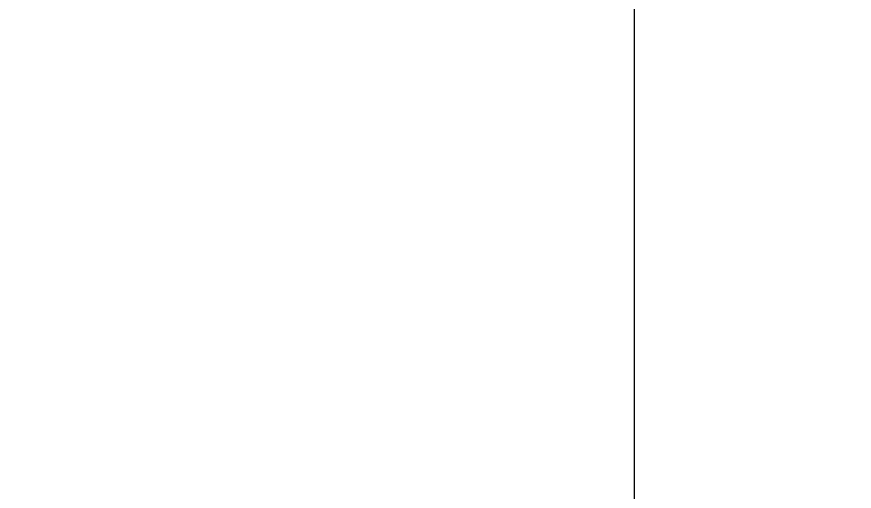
# Model space of a CAD drawing. Header units: metres. Extents: x -348 to -312, y -1188 to 3.
# Drawn here: x -333.4812 to -333.0248, y -1184.4188 to -1184.1602 of the extents above; entities that cross this region are included whole.
import ezdxf

# ---------------------------------------------------------------- set-up
doc = ezdxf.new("R2010")
doc.units = ezdxf.units.M
doc.layers.get('Defpoints').update_dxf_attribs({"color": 41})
doc.layers.add('A-ANNO-DIMS', color=7, linetype='Continuous', lineweight=9)
doc.styles.add('Arial Narrow', font='ARIALN.TTF', dxfattribs={"height": 0.125})
doc.dimstyles.new('Dimension_Standard_O__mm_', dxfattribs={"dimscale": 0.3048, "dimtxt": 0.127929, "dimasz": 0.410105, "dimexe": 0.393701, "dimexo": 0.246063, "dimgap": 0.246063, "dimtad": 1, "dimdec": 0, "dimlfac": 1000, "dimzin": 0, "dimdsep": 46, "dimtxsty": 'Arial Narrow', "dimsah": 1, "dimcen": 0.09, "dimaunit": 1, "dimadec": 4, "dimazin": 0, "dimtfac": 1, "dimtdec": 4, "dimtix": 1, "dimtmove": 0, "dimatfit": 3, "dimfxl": 1, "dimtvp": 1, "dimtfill": 1, "dimtolj": 1, "dimtzin": 0, "dimlwd": 18, "dimlwe": 18, "dimarcsym": 2})

# ---------------------------------------------------------------- blocks, each defined once
blk = doc.blocks.new('DIMBLOCK8-DRG-2873232 - SOUTHERN CANOPY - PLAN')
at = {"layer": 'A-ANNO-DIMS', "color": 0, "lineweight": 18, "transparency": 16777216}
for p, q in [((-333.1314, -1183.7919), (-333.26478, -1183.7919)), ((-333.14479, -1183.9169), (-333.1448, -1185.85687)), ((-333.55825, -1185.98187), (-333.0248, -1185.98187))]:
    blk.add_line(p, q, dxfattribs=at)
at = {"layer": 'A-ANNO-DIMS', "color": 0, "transparency": 16777216}
for points in [[(-333.16562, -1183.9169), (-333.12395, -1183.9169), (-333.14478, -1183.7919)], [(-333.16563, -1185.85687), (-333.12397, -1185.85687), (-333.1448, -1185.98187)]]:
    blk.add_solid(points, dxfattribs=at)
at = {"layer": 'Defpoints', "color": 0, "transparency": 16777216}
for p in [(-333.0564, -1183.7919), (-333.63325, -1185.98187), (-333.1448, -1185.98187)]:
    blk.add_point(p, dxfattribs=at)
at = {"layer": 'A-ANNO-DIMS', "color": 0, "lineweight": 18, "transparency": 16777216, "insert": (-333.28362, -1184.88689), "char_height": 0.125, "width": 0.3801315, "attachment_point": 5, "rotation": 89.9995, "style": 'Arial Narrow', "bg_fill": 3, "box_fill_scale": 1.1, "bg_fill_color": 256, "bg_fill_true_color": 13158600, "bg_fill_transparency": 0}
blk.add_mtext('\\A1;2190', dxfattribs=at)

msp = doc.modelspace()

# ---------------------------------------------------------------- dimensions: what is measured, and where the dimension line sits
at = {"layer": 'A-ANNO-DIMS', "lineweight": 18}
dim = msp.add_linear_dim(base=(-333.1448, -1185.98187), p1=(-333.0564, -1183.7919), p2=(-333.63325, -1185.98187), angle=89.9995, dimstyle='Dimension_Standard_O__mm_', override={"dimpost": '<>', "dimfxl": 2.264665}, dxfattribs=at)
dim.commit()
dim.dimension.update_dxf_attribs({"geometry": 'DIMBLOCK8-DRG-2873232 - SOUTHERN CANOPY - PLAN', "text_midpoint": (-333.28362, -1184.88689)})

doc.saveas('drawing.dxf')
